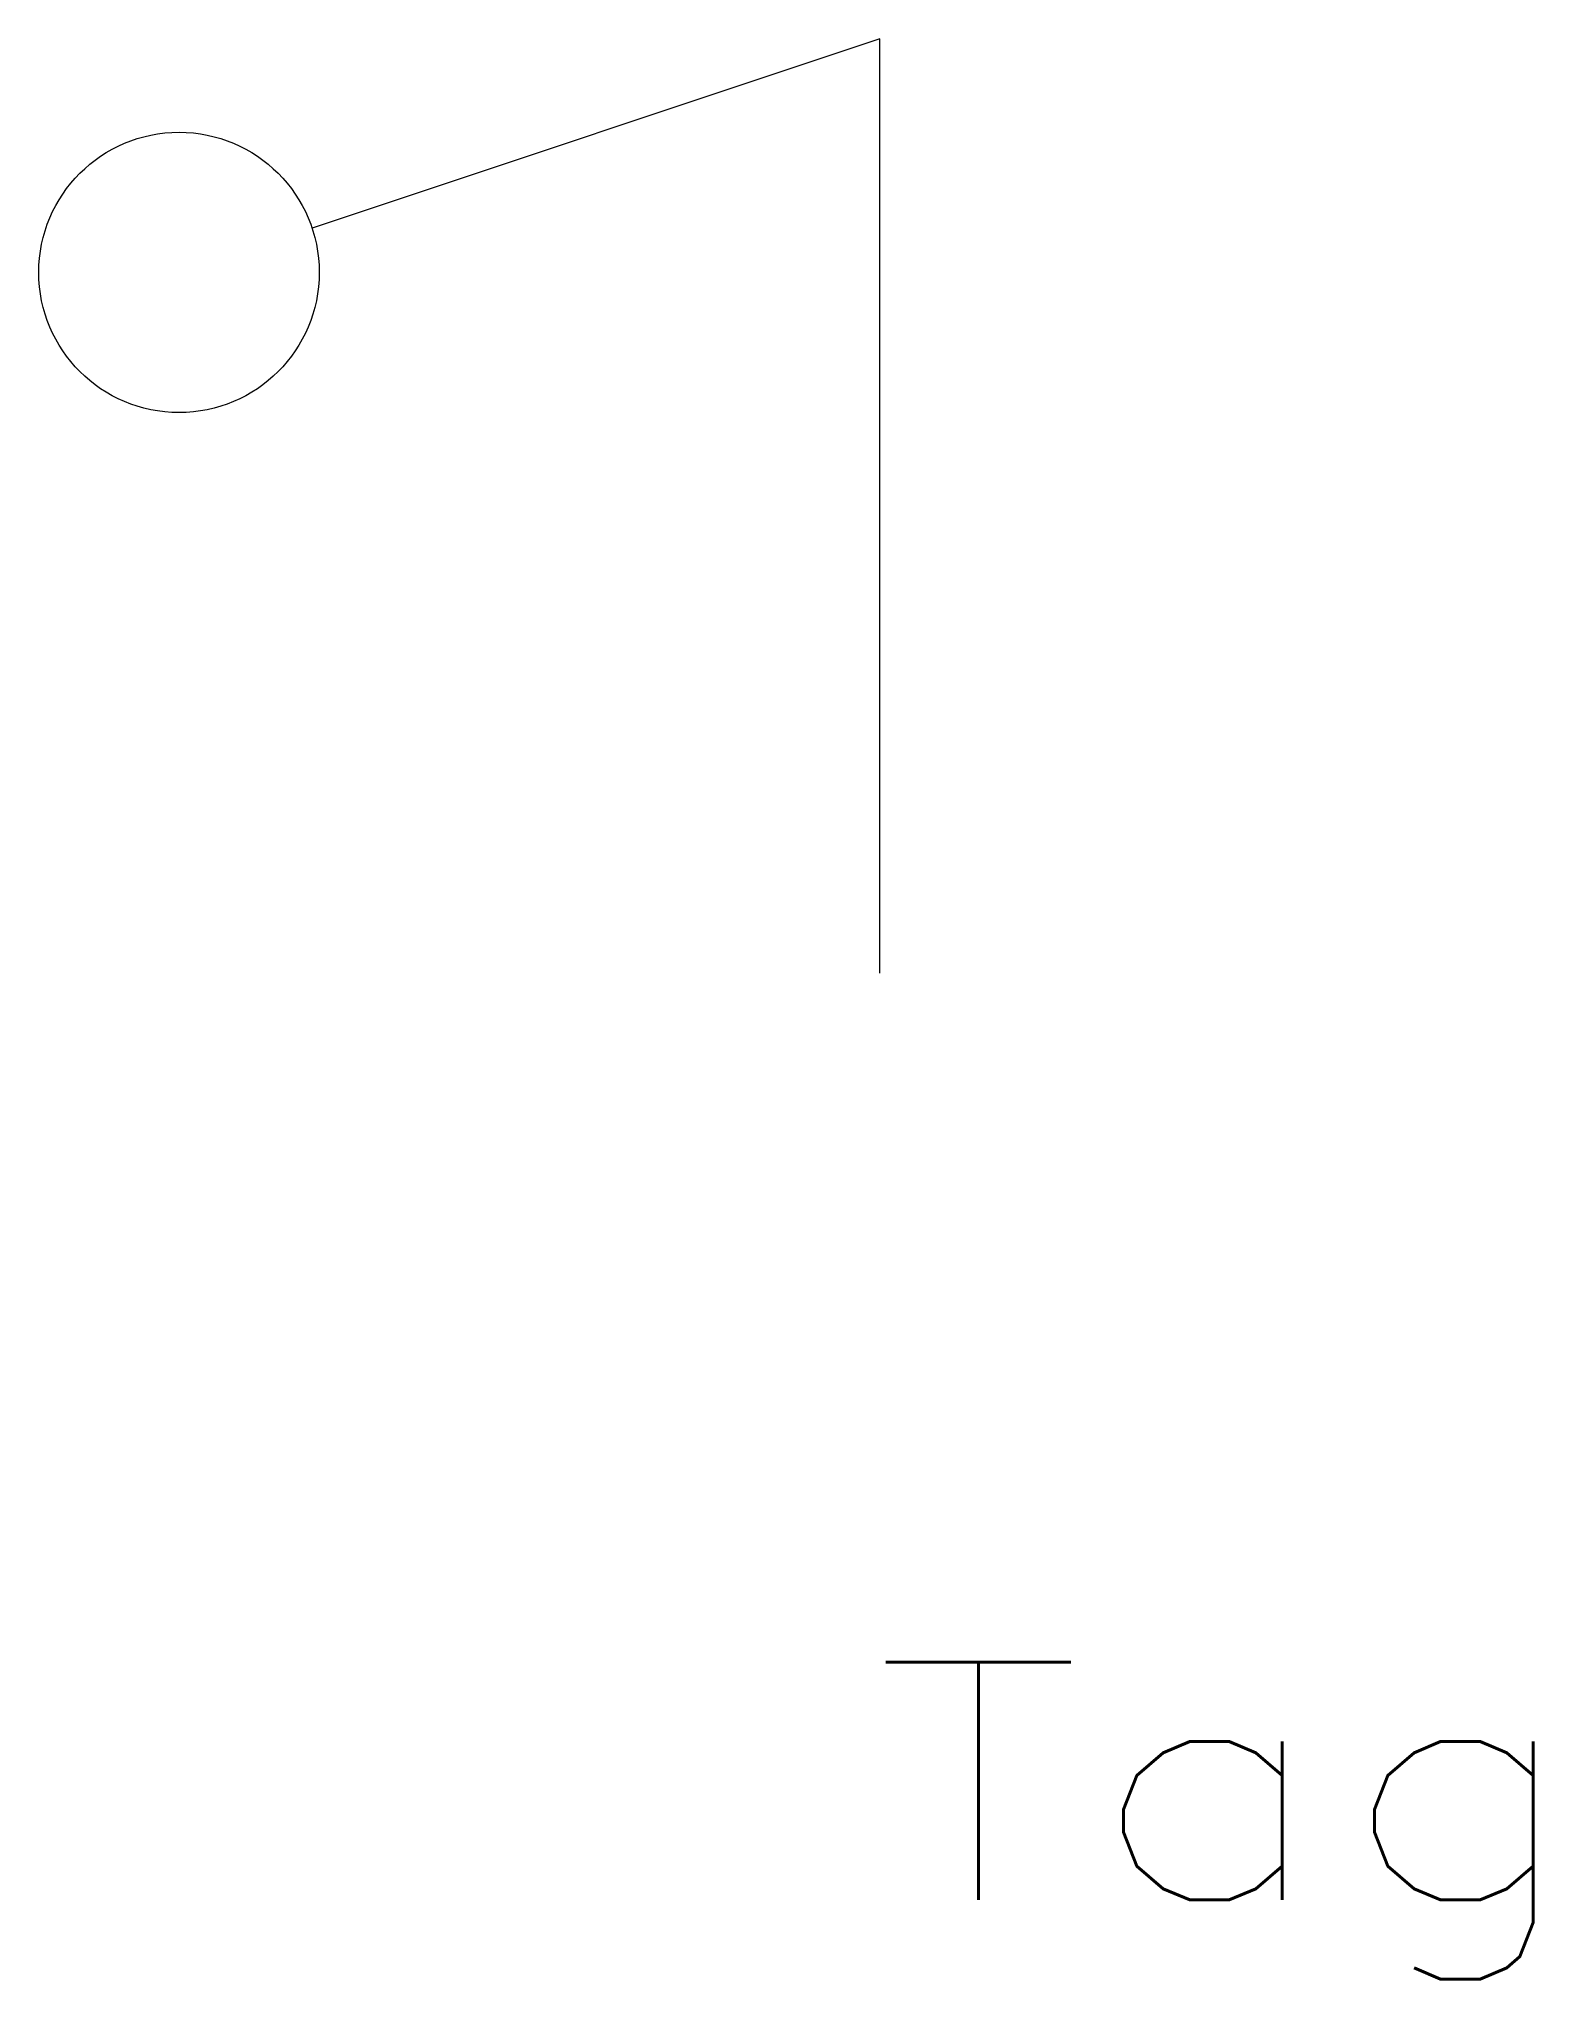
# Model space of a CAD drawing. Header units: inches. Extents: x -4.5 to 3.5, y -7.9 to 2.5.
import ezdxf
from ezdxf.enums import TextEntityAlignment as Align

# ---------------------------------------------------------------- set-up
doc = ezdxf.new("R2010")
doc.units = ezdxf.units.IN
doc.header["$MEASUREMENT"] = 0
doc.layers.get('0').update_dxf_attribs({"lineweight": 0})
doc.styles.add('STANDARD1', font='TXT.SHX')

msp = doc.modelspace()

# ---------------------------------------------------------------- linework, layer by layer
for p, q in [((0, 2.5), (-3.038, 1.487)), ((0, -2.5), (0, 2.5))]:
    msp.add_line(p, q)
at = {"lineweight": 0}
msp.add_circle((-3.75, 1.25), 0.75, dxfattribs=at)

# ---------------------------------------------------------------- texts
at = {"color": 7, "linetype": 'Continuous', "style": 'STANDARD1', "width": 1.166667}
msp.add_text('Tag', height=1.272, dxfattribs=at).set_placement((-0.039, -7.458), (3.777, -7.458), align=Align.FIT)

doc.saveas('drawing.dxf')
